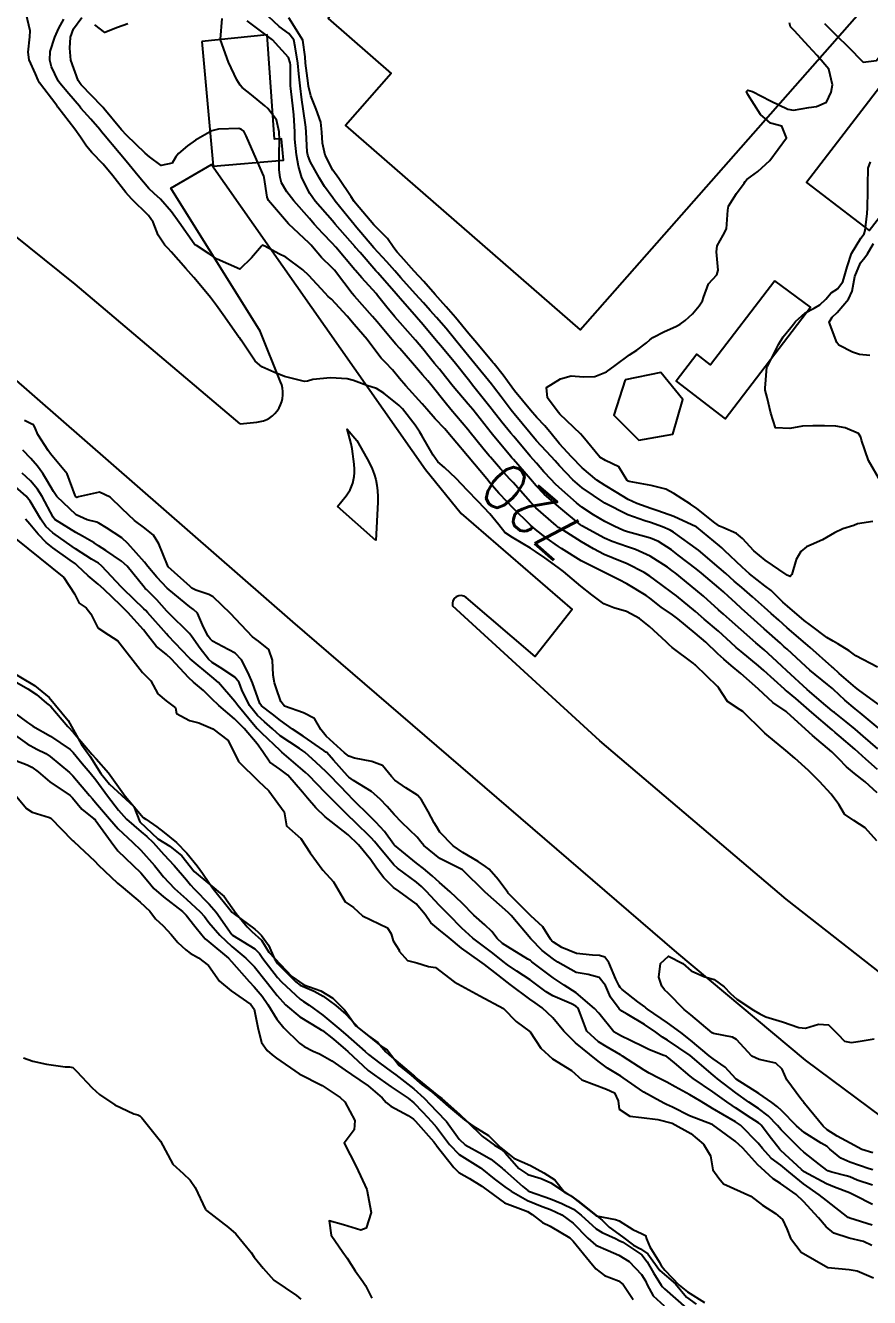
# Model space of a CAD drawing. Header units: metres. Extents: x 307586 to 320046, y 7427249 to 7434250.
# Drawn here: x 311920.1 to 311993.5, y 7432027.5 to 7432138.3 of the extents above; entities that cross this region are included whole.
import ezdxf
from ezdxf.enums import TextEntityAlignment as Align

# ---------------------------------------------------------------- set-up
doc = ezdxf.new("R2010")
doc.units = ezdxf.units.M
doc.header["$MEASUREMENT"] = 0
for name, color, linetype in [('Cotas', 45, 'Continuous'), ('Curvas de Nivel 1m', 11, 'Continuous'), ('Curvas de Nivel 5m', 15, 'Continuous'), ('Edificações', 30, 'Continuous'), ('Hidrografia', 140, 'Continuous'), ('Vias Primárias', 230, 'Continuous'), ('Vias Secundárias', 230, 'Continuous')]:
    doc.layers.add(name, color=color, linetype=linetype)
doc.styles.add('Style-STANDARD', font='STANDARD.shx')

msp = doc.modelspace()

# ---------------------------------------------------------------- linework, layer by layer
at = {"layer": 'Curvas de Nivel 1m', "flags": 128}
for points, elevation in [([(311994.13, 7432067.28), (311993.14, 7432068.39), (311992.15, 7432069.04), (311991.32, 7432069.58), (311990.84, 7432070.42), (311990.18, 7432071.32), (311989.15, 7432072.44), (311988.2, 7432073.4), (311987, 7432074.46), (311986.22, 7432075.12), (311984.58, 7432076.49), (311984.4, 7432076.65), (311984.25, 7432076.8), (311982.49, 7432078.52), (311982.26, 7432078.67), (311981.14, 7432079.41), (311980.4, 7432080.55), (311980.29, 7432080.7), (311978.35, 7432082.57), (311978.31, 7432082.6), (311978.15, 7432082.74), (311976.33, 7432084.09), (311976.07, 7432084.34), (311975.82, 7432084.6), (311974.35, 7432085.93), (311973.5, 7432086.63), (311972.37, 7432087.23), (311971.26, 7432087.54), (311970.38, 7432087.91), (311969.33, 7432088.68), (311968.39, 7432089.43), (311966.87, 7432090.71), (311966.41, 7432091.07), (311965.24, 7432091.91), (311964.43, 7432092.46), (311964.02, 7432092.74), (311962.44, 7432093.69), (311961.78, 7432094.1), (311961.26, 7432094.78), (311960.47, 7432095.75), (311959.44, 7432096.8), (311958.49, 7432097.8), (311957.54, 7432098.82), (311956.51, 7432099.78), (311955.94, 7432100.26), (311955.53, 7432100.84), (311954.55, 7432102.56), (311954.37, 7432102.86), (311953.97, 7432103.45), (311952.87, 7432104.88), (311952.58, 7432105.18), (311951.24, 7432106.25), (311950.6, 7432106.64), (311949.77, 7432106.92), (311948.61, 7432107.36), (311948.05, 7432107.49), (311946.61, 7432107.59), (311945.06, 7432107.42), (311944.61, 7432107.28), (311944.33, 7432107.26), (311942.61, 7432107.7), (311941.67, 7432108.07), (311940.62, 7432108.53), (311940.04, 7432109.04), (311938.82, 7432110.87), (311938.7, 7432111.05), (311938.64, 7432111.13), (311937.25, 7432113.06), (311936.68, 7432113.88), (311936.17, 7432114.56), (311935.75, 7432115.08), (311934.71, 7432116.32), (311934.02, 7432117.11), (311932.74, 7432118.56), (311932.47, 7432118.85), (311932.19, 7432119.13), (311931.6, 7432119.99), (311931.17, 7432121.14), (311930.77, 7432121.72), (311929.28, 7432123.17), (311928.8, 7432123.71), (311927.66, 7432125.18), (311926.83, 7432126.18), (311925.85, 7432127.2), (311925.38, 7432127.75), (311924.86, 7432128.52), (311924.36, 7432129.22), (311922.88, 7432131.15), (311922.85, 7432131.2), (311922.83, 7432131.24), (311922.71, 7432131.42), (311921.29, 7432133.26), (311921.16, 7432133.51), (311920.92, 7432134.05), (311920.37, 7432135.28), (311920.29, 7432135.93), (311920.44, 7432137.28), (311920.46, 7432137.78), (311920.11, 7432139.28)], 719), ([(311994.2, 7432073.48), (311993.19, 7432074.39), (311992.23, 7432075.24), (311990.87, 7432076.42), (311990.53, 7432076.71), (311990.25, 7432076.94), (311988.49, 7432078.45), (311988.26, 7432078.65), (311987.09, 7432079.65), (311986.28, 7432080.32), (311986.2, 7432080.39), (311986.1, 7432080.47), (311984.31, 7432082.11), (311983.85, 7432082.5), (311982.33, 7432083.76), (311981.91, 7432084.11), (311981.43, 7432084.53), (311980.35, 7432085.51), (311979.13, 7432086.56), (311978.37, 7432087.22), (311976.7, 7432088.59), (311976.39, 7432088.83), (311975.38, 7432089.59), (311974.4, 7432090.31), (311973.91, 7432090.62), (311972.41, 7432091.39), (311971.2, 7432091.88), (311970.43, 7432092.2), (311969.49, 7432092.68), (311968.44, 7432093.3), (311966.84, 7432094.32), (311966.45, 7432094.56), (311966.36, 7432094.62), (311966.25, 7432094.71), (311964.48, 7432096.27), (311964, 7432096.74), (311962.5, 7432098.46), (311962.36, 7432098.62), (311962.22, 7432098.76), (311961.39, 7432099.66), (311960.52, 7432100.66), (311960.41, 7432100.79), (311959.87, 7432101.46), (311958.77, 7432102.81), (311958.56, 7432103.08), (311957.08, 7432104.82), (311956.58, 7432105.42), (311955.44, 7432106.85), (311955.07, 7432107.32), (311954.61, 7432107.85), (311953.74, 7432108.87), (311952.64, 7432110.13), (311952.28, 7432110.52), (311951.97, 7432110.89), (311950.67, 7432112.45), (311950.26, 7432112.91), (311948.69, 7432114.69), (311948.5, 7432114.93), (311947.76, 7432115.88), (311946.94, 7432116.95), (311946.73, 7432117.18), (311945.83, 7432118.06), (311945.05, 7432118.98), (311944.91, 7432119.14), (311944.75, 7432119.31), (311942.94, 7432121), (311942.77, 7432121.19), (311941.22, 7432123.02), (311941.09, 7432123.32), (311940.83, 7432125.03), (311940.81, 7432125.13), (311939.97, 7432127.04), (311939.26, 7432128.64), (311939.06, 7432129.05), (311938.86, 7432129.2), (311938.64, 7432129.28), (311936.86, 7432129.24), (311936.27, 7432129.08), (311934.85, 7432128.28), (311934.17, 7432127.79), (311933.39, 7432127.11), (311933.15, 7432126.81), (311932.83, 7432126.27), (311931.88, 7432126.08), (311930.84, 7432126.82), (311930.47, 7432127.15), (311928.86, 7432128.71), (311928.43, 7432129.17), (311926.88, 7432131.04), (311926.81, 7432131.12), (311926.74, 7432131.19), (311924.91, 7432133.09), (311924.81, 7432133.22), (311924.66, 7432133.48), (311924, 7432135.23), (311923.91, 7432136.27), (311923.97, 7432137.23), (311924.23, 7432137.96), (311924.98, 7432138.94)], 721), ([(311928.98, 7432138.41), (311928.07, 7432138.08), (311926.97, 7432137.65), (311926.09, 7432138.32)], 722), ([(311994.23, 7432075.28), (311992.94, 7432076.39), (311992.25, 7432076.99), (311991.47, 7432077.63), (311990.45, 7432078.43), (311990.35, 7432078.51), (311990.26, 7432078.58), (311989.33, 7432079.38), (311988.28, 7432080.28), (311988.09, 7432080.45), (311986.31, 7432082.07), (311985.88, 7432082.48), (311985.07, 7432083.24), (311984.33, 7432083.89), (311983.61, 7432084.51), (311982.35, 7432085.64), (311981.32, 7432086.54), (311980.81, 7432086.99), (311980.37, 7432087.39), (311979.07, 7432088.56), (311978.39, 7432089.13), (311976.58, 7432090.59), (311976.41, 7432090.73), (311975.92, 7432091.09), (311974.42, 7432092.06), (311973.13, 7432092.63), (311972.44, 7432092.86), (311971.1, 7432093.32), (311970.44, 7432093.62), (311968.48, 7432094.69), (311968.45, 7432094.71), (311968.36, 7432094.79), (311966.48, 7432096.34), (311966.03, 7432096.72), (311965.2, 7432097.44), (311964.5, 7432098.18), (311964, 7432098.75), (311962.52, 7432100.47), (311962.38, 7432100.62), (311962.26, 7432100.76), (311960.69, 7432102.65), (311960.57, 7432102.79), (311958.99, 7432104.81), (311958.58, 7432105.3), (311957.28, 7432106.82), (311956.61, 7432107.67), (311956.1, 7432108.32), (311955.65, 7432108.84), (311955.18, 7432109.4), (311954.64, 7432110.09), (311953.99, 7432110.87), (311952.67, 7432112.36), (311952.2, 7432112.89), (311951.5, 7432113.72), (311950.69, 7432114.76), (311950.57, 7432114.91), (311949.34, 7432116.3), (311948.78, 7432116.93), (311948.72, 7432116.99), (311947.07, 7432118.95), (311946.75, 7432119.3), (311945.93, 7432120.14), (311945.18, 7432120.97), (311944.77, 7432121.44), (311943.41, 7432122.99), (311942.8, 7432123.78), (311942.35, 7432124.55), (311942.21, 7432125.01), (311942.14, 7432125.69), (311942.13, 7432127.01), (311942.16, 7432128.31), (311942.15, 7432129.01), (311941.89, 7432130.03), (311941.14, 7432131.03), (311940.89, 7432131.25), (311939.72, 7432132.22), (311938.91, 7432132.87), (311938.74, 7432133.05), (311938.45, 7432133.53), (311937.72, 7432135.06), (311937.03, 7432137.01), (311937.02, 7432137.07), (311937.18, 7432138.87)], 722), ([(311994.25, 7432077.1), (311992.69, 7432078.4), (311992.27, 7432078.75), (311991.37, 7432079.51), (311990.38, 7432080.43), (311990.28, 7432080.52), (311989.84, 7432080.88), (311988.31, 7432082.14), (311987.96, 7432082.45), (311986.33, 7432083.96), (311986.06, 7432084.2), (311985.76, 7432084.48), (311984.35, 7432085.73), (311983.48, 7432086.51), (311982.37, 7432087.5), (311981.83, 7432087.99), (311981.24, 7432088.54), (311980.79, 7432088.95), (311980.39, 7432089.29), (311978.88, 7432090.57), (311978.41, 7432090.95), (311976.86, 7432092.15), (311976.43, 7432092.48), (311976.28, 7432092.59), (311975.15, 7432093.32), (311974.44, 7432093.62), (311973.08, 7432094), (311972.45, 7432094.17), (311972.1, 7432094.3), (311971.28, 7432094.66), (311970.46, 7432095.08), (311969.5, 7432095.65), (311968.48, 7432096.31), (311968, 7432096.69), (311966.5, 7432098.02), (311966.14, 7432098.35), (311965.79, 7432098.72), (311965.18, 7432099.4), (311964.52, 7432100.14), (311963.98, 7432100.75), (311962.55, 7432102.46), (311962.29, 7432102.76), (311961.51, 7432103.72), (311960.67, 7432104.79), (311960.57, 7432104.92), (311959.07, 7432106.81), (311958.61, 7432107.4), (311957.48, 7432108.82), (311956.63, 7432109.85), (311956.18, 7432110.38), (311955.81, 7432110.84), (311954.66, 7432112.19), (311954.08, 7432112.87), (311952.69, 7432114.46), (311952.5, 7432114.69), (311952.33, 7432114.89), (311950.72, 7432116.71), (311950.55, 7432116.91), (311949.19, 7432118.48), (311948.79, 7432118.93), (311948.74, 7432118.99), (311947.02, 7432120.95), (311946.77, 7432121.24), (311945.26, 7432122.97), (311945.06, 7432123.24), (311944.8, 7432123.64), (311944.1, 7432124.99), (311943.81, 7432126.01), (311943.63, 7432126.99), (311943.5, 7432128.35), (311943.49, 7432128.99), (311943.4, 7432130.47), (311943.35, 7432131), (311943.14, 7432132.77), (311943.13, 7432133), (311943.11, 7432134.82), (311943.09, 7432135), (311942.94, 7432135.47), (311941.57, 7432137.02), (311941.21, 7432137.27), (311940.97, 7432137.43), (311939.36, 7432138.66)], 723), ([(311994.27, 7432079.18), (311992.54, 7432080.4), (311992.29, 7432080.61), (311990.87, 7432081.85), (311990.31, 7432082.35), (311990.23, 7432082.43), (311988.33, 7432084.1), (311987.93, 7432084.45), (311986.35, 7432085.81), (311985.6, 7432086.48), (311984.94, 7432087.07), (311984.37, 7432087.57), (311983.31, 7432088.51), (311982.39, 7432089.31), (311981.74, 7432089.88), (311980.99, 7432090.54), (311980.41, 7432091.05), (311978.63, 7432092.57), (311978.43, 7432092.73), (311977.91, 7432093.1), (311976.45, 7432094.14), (311976.16, 7432094.31), (311975.48, 7432094.6), (311974.46, 7432094.98), (311973.95, 7432095.14), (311972.47, 7432095.66), (311970.48, 7432096.67), (311968.5, 7432098.01), (311967.69, 7432098.7), (311966.52, 7432099.93), (311966.14, 7432100.34), (311965.79, 7432100.72), (311964.54, 7432102.1), (311963.98, 7432102.75), (311962.57, 7432104.44), (311962.43, 7432104.62), (311962.31, 7432104.76), (311961.44, 7432105.93), (311960.8, 7432106.79), (311960.71, 7432106.9), (311960.61, 7432107.03), (311959.16, 7432108.8), (311958.63, 7432109.45), (311957.51, 7432110.82), (311956.66, 7432111.87), (311955.83, 7432112.84), (311955.28, 7432113.45), (311954.69, 7432114.11), (311954.01, 7432114.87), (311952.71, 7432116.3), (311952.19, 7432116.89), (311951.5, 7432117.67), (311950.74, 7432118.5), (311950.37, 7432118.91), (311948.76, 7432120.82), (311948.67, 7432120.93), (311948.13, 7432121.57), (311947.02, 7432122.95), (311946.8, 7432123.24), (311946.09, 7432124.25), (311945.64, 7432124.97), (311944.83, 7432126.41), (311944.62, 7432126.98), (311944.57, 7432127.26), (311944.48, 7432128.98), (311944.45, 7432129.41), (311944.23, 7432130.99), (311944.12, 7432131.77), (311943.95, 7432132.99), (311943.86, 7432134.05), (311943.75, 7432134.99), (311943.54, 7432136.4), (311943.41, 7432137), (311942.97, 7432137.57), (311942.13, 7432138.17), (311941.22, 7432139.03)], 724), ([(311993.78, 7432095.07), (311992.46, 7432094.86), (311992.13, 7432094.73), (311991.18, 7432094.42), (311990.45, 7432094.09), (311989.42, 7432093.46), (311988.44, 7432093.03), (311988.03, 7432092.86), (311987.54, 7432092.46), (311987.12, 7432091.77), (311986.75, 7432090.47), (311986.59, 7432090.28), (311986.4, 7432090.36), (311986.34, 7432090.41), (311986.24, 7432090.47), (311984.42, 7432091.71), (311983.43, 7432092.51), (311982.44, 7432093.59), (311981.94, 7432094.02), (311980.74, 7432094.55), (311980.45, 7432094.66), (311980.05, 7432094.96), (311978.48, 7432096.19), (311977.93, 7432096.58), (311976.49, 7432097.52), (311975.78, 7432097.88), (311974.5, 7432098.21), (311972.6, 7432098.54), (311972.5, 7432098.58), (311972.46, 7432098.6), (311972.42, 7432098.64), (311971.7, 7432099.84), (311970.52, 7432100.38), (311970.03, 7432100.67), (311968.55, 7432102.47), (311968.36, 7432102.69), (311966.57, 7432104.41), (311966.43, 7432104.57), (311966.32, 7432104.71), (311965.48, 7432105.83), (311965.4, 7432106.73), (311966.61, 7432107.49), (311967.55, 7432107.76), (311968.61, 7432107.68), (311969.61, 7432107.69), (311970.62, 7432108.1), (311971.38, 7432108.66), (311972.63, 7432109.59), (311973.27, 7432110), (311974.11, 7432110.63), (311974.39, 7432110.88), (311974.65, 7432111.1), (311975.66, 7432111.61), (311976.66, 7432112.04), (311977.02, 7432112.24), (311977.47, 7432112.58), (311978.11, 7432113.15), (311978.69, 7432113.84), (311978.96, 7432114.29), (311979.07, 7432114.57), (311979.5, 7432115.77), (311980.21, 7432116.56), (311980.34, 7432116.94), (311980.18, 7432118.56), (311980.25, 7432119.06), (311980.76, 7432119.99), (311981.07, 7432120.55), (311981.17, 7432122.17), (311981.24, 7432122.54), (311981.92, 7432123.64), (311982.59, 7432124.52), (311982.68, 7432124.66), (311982.82, 7432124.84), (311983.78, 7432125.55), (311984.84, 7432126.5), (311986.29, 7432128.48), (311985.87, 7432129.49), (311984.88, 7432129.74), (311984.03, 7432130.51), (311982.91, 7432132.26), (311982.81, 7432132.52), (311982.91, 7432132.63), (311983.33, 7432132.52), (311984.9, 7432131.7), (311986.4, 7432130.97), (311986.89, 7432130.88), (311988.23, 7432131.12), (311988.89, 7432131.19), (311989.76, 7432131.58), (311990.17, 7432132.44), (311990.27, 7432133.08), (311989.96, 7432134.44), (311988.95, 7432135.65), (311988.19, 7432136.46), (311986.98, 7432137.79), (311986.64, 7432138.14), (311986.54, 7432138.48)], 726), ([(311989.58, 7432138.44), (311990.97, 7432137.03), (311991.3, 7432136.76), (311991.63, 7432136.42), (311992.94, 7432135.07), (311994.11, 7432135.22), (311994.96, 7432136.38), (311996.96, 7432135.93), (311997.41, 7432135.89), (311998.96, 7432136), (311999.29, 7432135.99), (312000.95, 7432135.72), (312001.46, 7432135.8), (312001.67, 7432136.3), (312001.62, 7432136.95), (312000.97, 7432137.32), (311999.32, 7432138.33)], 726), ([(311994.5, 7432098.51), (311993.43, 7432100.39), (311992.81, 7432102.14), (311992.74, 7432102.4), (311992.56, 7432102.72), (311991.38, 7432103.23), (311990.56, 7432103.36), (311989.6, 7432103.4), (311988.56, 7432103.4), (311987.66, 7432103.36), (311986.56, 7432103.18), (311985.31, 7432103.24), (311984.93, 7432104.49), (311984.59, 7432105.87), (311984.43, 7432106.5), (311984.42, 7432106.69), (311984.58, 7432108.5), (311984.6, 7432108.53), (311984.62, 7432108.58), (311985.58, 7432110.49), (311985.99, 7432111.15), (311986.67, 7432111.95), (311986.89, 7432112.24), (311987.06, 7432112.47), (311987.91, 7432113.23), (311988.68, 7432113.64), (311989.19, 7432113.94), (311989.69, 7432114.44), (311990.17, 7432114.97), (311990.71, 7432115.33), (311991.19, 7432115.95), (311991.34, 7432116.42), (311991.56, 7432117.25), (311991.94, 7432118.41), (311992.76, 7432119.75), (311993.03, 7432120.12), (311993.14, 7432120.4), (311993.3, 7432121.88), (311993.34, 7432122.39), (311993.37, 7432123.83), (311993.35, 7432124.39), (311993.4, 7432125.83), (311993.58, 7432126.39)], 727), ([(311993.52, 7432109.51), (311992.64, 7432109.62), (311992.02, 7432109.8), (311990.84, 7432110.43), (311990.65, 7432110.67), (311990, 7432112.44), (311990.25, 7432112.86), (311990.68, 7432113.26), (311991.69, 7432114.42), (311991.99, 7432115.12), (311992.23, 7432116.41), (311992.73, 7432117.6), (311993.09, 7432118.05), (311993.32, 7432118.39), (311993.86, 7432119.28)], 728), ([(311993.79, 7432038.62), (311993.46, 7432038.71), (311991.79, 7432039.28), (311991.02, 7432039.64), (311990.06, 7432040.43), (311989.81, 7432040.64), (311989.3, 7432040.94), (311987.82, 7432041.87), (311987.14, 7432042.46), (311985.85, 7432043.78), (311985.49, 7432044.11), (311985.01, 7432044.48), (311983.86, 7432045.28), (311981.91, 7432046.52), (311981.88, 7432046.55), (311980.93, 7432047.57), (311979.9, 7432048.29), (311979.54, 7432048.55), (311977.92, 7432049.91), (311977.08, 7432050.58), (311975.94, 7432051.41), (311974.18, 7432052.62), (311974.05, 7432052.72), (311973.95, 7432052.8), (311973.35, 7432053.24), (311971.97, 7432054.32), (311971.82, 7432054.49), (311971.73, 7432054.64), (311971.42, 7432055.21), (311970.83, 7432056.66), (311970.48, 7432057.14), (311970.01, 7432057.28), (311969.39, 7432057.3), (311968.01, 7432057.47), (311966.74, 7432057.98), (311966.02, 7432058.43), (311965.86, 7432058.55), (311965.74, 7432058.71), (311965.09, 7432059.78), (311964.04, 7432060.74), (311962.07, 7432062.71), (311962.03, 7432062.76), (311961.2, 7432063.89), (311960.4, 7432064.79), (311960.1, 7432065.04), (311959.44, 7432065.46), (311958.11, 7432066.25), (311957.28, 7432066.82), (311956.13, 7432068.02), (311955.82, 7432068.51), (311955.63, 7432068.84), (311955.11, 7432069.81), (311954.51, 7432070.85), (311954.17, 7432071.24), (311953.16, 7432071.89), (311952.19, 7432072.54), (311951.91, 7432072.88), (311951.14, 7432073.84), (311950.21, 7432074.18), (311948.69, 7432074.45), (311948.21, 7432074.64), (311947.83, 7432074.93), (311946.23, 7432076.37), (311945.76, 7432076.96), (311945.22, 7432077.93), (311944.26, 7432078.4), (311942.61, 7432079), (311942.27, 7432079.4), (311941.87, 7432080.59), (311941.74, 7432081.01), (311941.62, 7432081.68), (311941.56, 7432083.01), (311941.24, 7432083.93), (311940.33, 7432084.64), (311939.81, 7432085.04), (311938.36, 7432086.58), (311937.9, 7432087.05), (311936.38, 7432088.51), (311936.02, 7432088.71), (311934.88, 7432089.09), (311934.54, 7432089.26), (311934.39, 7432089.41), (311932.49, 7432091.12), (311932.41, 7432091.27), (311931.68, 7432093.13), (311931.19, 7432093.89), (311930.45, 7432094.48), (311929.56, 7432095.16), (311928.47, 7432096.18), (311927.43, 7432097.18), (311926.49, 7432097.63), (311924.68, 7432097.22), (311924.53, 7432097.17), (311924.48, 7432097.18), (311924.44, 7432097.22), (311924.38, 7432097.33), (311923.69, 7432099.23), (311922.52, 7432100.6), (311922.23, 7432100.96), (311922.04, 7432101.25), (311921.15, 7432102.65), (311920.88, 7432103.27), (311920.77, 7432103.48), (311920.56, 7432103.58), (311919.97, 7432103.86)], 718), ([(311993.77, 7432037.28), (311992.44, 7432037.73), (311991.78, 7432038.01), (311991.48, 7432038.11), (311990.23, 7432038.42), (311989.89, 7432038.53), (311989.78, 7432038.59), (311989.15, 7432039.08), (311987.8, 7432040.15), (311987.46, 7432040.45), (311985.83, 7432042.11), (311985.5, 7432042.47), (311984.68, 7432043.32), (311983.85, 7432043.95), (311983.01, 7432044.51), (311981.86, 7432045.32), (311980.27, 7432046.54), (311980.06, 7432046.72), (311979.89, 7432046.87), (311977.9, 7432048.57), (311975.92, 7432049.91), (311975.5, 7432050.18), (311974.91, 7432050.61), (311973.93, 7432051.28), (311972.41, 7432052.18), (311971.95, 7432052.44), (311971.71, 7432052.64), (311970.97, 7432053.66), (311970.54, 7432054.66), (311969.98, 7432055.38), (311969.03, 7432055.63), (311967.99, 7432055.81), (311966.37, 7432056.71), (311966.01, 7432056.96), (311965.02, 7432057.73), (311964.04, 7432058.74), (311962.33, 7432060.76), (311962.05, 7432061.04), (311960.07, 7432062.79), (311958.09, 7432064.73), (311957.96, 7432064.81), (311956.11, 7432065.74), (311954.72, 7432066.85), (311954.45, 7432067.18), (311954.13, 7432067.58), (311952.8, 7432068.87), (311952.15, 7432069.57), (311951.53, 7432070.27), (311950.92, 7432070.9), (311950.17, 7432071.55), (311948.6, 7432072.52), (311948.19, 7432072.82), (311948.07, 7432072.93), (311946.87, 7432074.28), (311946.27, 7432074.95), (311946.21, 7432075), (311946.03, 7432075.13), (311944.23, 7432076.38), (311943.29, 7432076.99), (311942.25, 7432077.73), (311941.55, 7432078.3), (311940.6, 7432079.02), (311940.44, 7432079.21), (311940.27, 7432079.73), (311939.81, 7432081.03), (311939.44, 7432081.9), (311938.86, 7432083.04), (311938.32, 7432083.61), (311937.21, 7432084.18), (311936.33, 7432084.65), (311936.12, 7432084.86), (311935.97, 7432085.08), (311935.55, 7432085.87), (311935.04, 7432087.09), (311934.69, 7432087.42), (311934.37, 7432087.63), (311932.57, 7432089.12), (311932.38, 7432089.28), (311931.48, 7432090.22), (311930.72, 7432091.15), (311930.41, 7432091.54), (311928.98, 7432093.16), (311928.44, 7432093.64), (311927.12, 7432094.51), (311926.45, 7432094.93), (311926.27, 7432095.01), (311925.42, 7432095.21), (311924.46, 7432095.66), (311922.78, 7432097.24), (311922.49, 7432097.68), (311921.93, 7432098.68), (311921.57, 7432099.25), (311921.12, 7432099.88), (311920.52, 7432100.56), (311919.82, 7432101.28)], 717), ([(311993.75, 7432035.59), (311992.23, 7432036.4), (311991.77, 7432036.61), (311990.46, 7432037.11), (311989.77, 7432037.41), (311987.81, 7432038.45), (311987.78, 7432038.47), (311987.59, 7432038.65), (311985.8, 7432040.3), (311985.71, 7432040.38), (311985.63, 7432040.47), (311984.99, 7432041.31), (311984.07, 7432042.5), (311983.96, 7432042.62), (311983.84, 7432042.71), (311983.22, 7432043.13), (311981.85, 7432044.03), (311981.55, 7432044.22), (311981.1, 7432044.53), (311979.87, 7432045.41), (311978.17, 7432046.57), (311977.89, 7432046.79), (311976.55, 7432047.93), (311975.9, 7432048.47), (311975.82, 7432048.51), (311975.62, 7432048.59), (311974.37, 7432049.08), (311973.91, 7432049.3), (311972.65, 7432049.9), (311971.92, 7432050.26), (311971.67, 7432050.39), (311971.27, 7432050.65), (311969.95, 7432052.25), (311969.58, 7432052.67), (311967.97, 7432054.04), (311966.94, 7432054.7), (311965.98, 7432055.33), (311964.13, 7432056.74), (311964.06, 7432056.8), (311964, 7432056.84), (311963.78, 7432056.97), (311962.02, 7432058.03), (311961.58, 7432058.33), (311961.11, 7432058.77), (311960.63, 7432059.38), (311960.03, 7432059.94), (311959.08, 7432060.8), (311958.06, 7432061.85), (311957.03, 7432062.82), (311956.08, 7432063.65), (311955.46, 7432064.21), (311954.69, 7432064.85), (311954.1, 7432065.32), (311952.18, 7432066.88), (311952.12, 7432066.94), (311951.31, 7432068.07), (311950.54, 7432068.9), (311950.34, 7432069.1), (311950.15, 7432069.29), (311948.5, 7432070.93), (311948.17, 7432071.26), (311946.55, 7432072.95), (311946.2, 7432073.31), (311945.35, 7432074.1), (311944.38, 7432074.98), (311944.21, 7432075.1), (311943.9, 7432075.3), (311942.23, 7432076.41), (311941.55, 7432077.01), (311940.87, 7432077.64), (311940.25, 7432078.19), (311939.56, 7432079.04), (311938.9, 7432080.42), (311938.65, 7432081.05), (311938.29, 7432081.53), (311937.01, 7432082.36), (311936.31, 7432082.8), (311936, 7432083.07), (311935.25, 7432084.01), (311934.5, 7432085.1), (311934.34, 7432085.31), (311932.5, 7432087.12), (311932.36, 7432087.27), (311931.48, 7432088.24), (311930.58, 7432089.15), (311930.48, 7432089.25), (311930.39, 7432089.36), (311928.9, 7432091.17), (311928.41, 7432091.63), (311927.05, 7432092.55), (311926.43, 7432092.95), (311926.05, 7432093.2), (311925.03, 7432093.8), (311924.44, 7432094.11), (311922.63, 7432095.24), (311922.46, 7432095.45), (311921.5, 7432097.25), (311921.12, 7432097.89), (311920.5, 7432098.62), (311919.78, 7432099.28)], 716), ([(311993.71, 7432032.02), (311992.99, 7432032.39), (311991.72, 7432032.66), (311990.41, 7432033.11), (311989.73, 7432033.66), (311989.08, 7432034.44), (311987.75, 7432035.85), (311987.12, 7432036.46), (311985.77, 7432037.43), (311985.12, 7432037.83), (311984.42, 7432038.49), (311984.08, 7432038.79), (311983.79, 7432039.06), (311982.48, 7432040.51), (311981.81, 7432041.13), (311979.86, 7432042.55), (311979.84, 7432042.56), (311979.81, 7432042.57), (311977.84, 7432043.32), (311976.36, 7432044.07), (311975.85, 7432044.32), (311975.66, 7432044.4), (311975.28, 7432044.6), (311973.86, 7432045.39), (311972.08, 7432046.64), (311971.88, 7432046.77), (311970.72, 7432047.48), (311969.9, 7432048.08), (311969.14, 7432048.68), (311967.91, 7432049.69), (311966.92, 7432050.7), (311965.94, 7432051.85), (311965.01, 7432052.72), (311964.4, 7432053.17), (311963.96, 7432053.49), (311962.23, 7432054.76), (311961.98, 7432054.95), (311961.16, 7432055.6), (311960, 7432056.51), (311959.61, 7432056.79), (311958.01, 7432057.92), (311956.94, 7432058.82), (311956.03, 7432059.54), (311955.32, 7432060.13), (311954.83, 7432060.85), (311954.06, 7432061.77), (311952.54, 7432062.88), (311952.08, 7432063.21), (311951.24, 7432064.05), (311950.62, 7432064.9), (311950.1, 7432065.62), (311949.03, 7432066.92), (311948.13, 7432067.79), (311946.66, 7432068.94), (311946.15, 7432069.35), (311945.33, 7432070.14), (311944.61, 7432070.97), (311944.17, 7432071.51), (311942.88, 7432072.99), (311942.2, 7432073.51), (311941.31, 7432074.12), (311940.71, 7432075.02), (311940.22, 7432075.71), (311939.08, 7432077.04), (311938.25, 7432077.89), (311936.88, 7432079.06), (311936.27, 7432079.63), (311935.55, 7432080.35), (311934.67, 7432081.09), (311934.29, 7432081.45), (311932.74, 7432083.12), (311932.32, 7432083.5), (311931.42, 7432084.23), (311930.71, 7432085.14), (311930.34, 7432085.63), (311928.96, 7432087.16), (311928.37, 7432087.75), (311926.87, 7432089.19), (311926.39, 7432089.62), (311925.53, 7432090.34), (311924.6, 7432091.22), (311924.41, 7432091.38), (311923.94, 7432091.69), (311922.43, 7432092.78), (311921.86, 7432093.25), (311921.16, 7432093.97), (311920.45, 7432094.83), (311920.06, 7432095.27)], 714), ([(311918.91, 7432081.28), (311920.28, 7432080.49), (311921.01, 7432080), (311921.89, 7432079.25), (311922.11, 7432079.09), (311922.26, 7432078.96), (311923.75, 7432077.22), (311924.24, 7432076.71), (311925.53, 7432075.2), (311925.84, 7432074.82), (311926.21, 7432074.42), (311927.29, 7432073.18), (311928.17, 7432071.98), (311928.75, 7432071.16), (311930.15, 7432069.47), (311930.31, 7432069.31), (311930.54, 7432069.14), (311931.49, 7432068.49), (311932.13, 7432068), (311933.2, 7432067.11), (311934.11, 7432066.19), (311934.99, 7432065.09), (311935.46, 7432064.45), (311936.08, 7432063.55), (311936.42, 7432063.07), (311937.95, 7432061.14), (311938.03, 7432061.05), (311938.04, 7432061.04), (311938.12, 7432060.97), (311940.03, 7432059.57), (311940.32, 7432059.32), (311940.6, 7432059.02), (311941.2, 7432058.19), (311941.72, 7432057), (311942, 7432056.58), (311943.58, 7432054.98), (311943.97, 7432054.71), (311945.19, 7432054.19), (311945.96, 7432053.75), (311947.06, 7432052.94), (311947.94, 7432052.16), (311949.11, 7432050.92), (311949.92, 7432050.29), (311950.73, 7432049.72), (311951.43, 7432048.89), (311951.67, 7432048.65), (311951.9, 7432048.46), (311953.81, 7432046.86), (311953.88, 7432046.8), (311954.27, 7432046.47), (311955.86, 7432045.16), (311956.28, 7432044.83), (311957.84, 7432043.48), (311958.52, 7432042.8), (311959.81, 7432041.55), (311960.86, 7432040.77), (311961.44, 7432040.41), (311961.8, 7432040.11), (311963, 7432038.75), (311963.78, 7432038.21), (311964.92, 7432037.87), (311965.77, 7432037.49), (311966.95, 7432036.7), (311967.76, 7432036.17), (311969.67, 7432034.67), (311969.73, 7432034.63), (311971.39, 7432034.31), (311971.73, 7432034.18), (311972.91, 7432033.44), (311973.72, 7432033.05), (311974, 7432032.9), (311974.11, 7432032.61), (311974.39, 7432031.92), (311975.19, 7432030.6), (311975.38, 7432030.29), (311975.68, 7432029.89), (311976.95, 7432028.58), (311977.66, 7432027.99), (311979.14, 7432027.06)], 714), ([(311918.79, 7432076.73), (311920.22, 7432075.72), (311921.05, 7432075.26), (311921.84, 7432074.87), (311922.21, 7432074.62), (311923.88, 7432073.22), (311924.19, 7432072.92), (311925.62, 7432071.2), (311925.88, 7432070.91), (311926.16, 7432070.61), (311927.37, 7432069.18), (311928.13, 7432068.32), (311929.38, 7432067.16), (311930.11, 7432066.45), (311931.28, 7432065.13), (311931.64, 7432064.68), (311932.08, 7432064.12), (311933.03, 7432063.11), (311934.06, 7432062.19), (311935.25, 7432061.08), (311935.63, 7432060.67), (311936.03, 7432060.17), (311936.96, 7432059.06), (311938.01, 7432058.06), (311939.25, 7432057.04), (311939.99, 7432056.29), (311941.01, 7432055.01), (311941.43, 7432054.47), (311941.96, 7432053.79), (311942.7, 7432052.99), (311943.94, 7432051.94), (311945.55, 7432050.96), (311945.79, 7432050.82), (311945.92, 7432050.74), (311946.85, 7432050), (311947.9, 7432049.1), (311948.1, 7432048.93), (311949.89, 7432047.28), (311950.09, 7432047.11), (311950.39, 7432046.9), (311951.87, 7432045.86), (311953.36, 7432044.86), (311953.85, 7432044.46), (311954.63, 7432043.63), (311955.39, 7432042.84), (311955.83, 7432042.33), (311956.95, 7432040.82), (311957.79, 7432039.97), (311959.66, 7432038.79), (311959.78, 7432038.7), (311960.85, 7432037.85), (311961.77, 7432037.14), (311962.31, 7432036.75), (311963.75, 7432035.95), (311965.03, 7432035.43), (311965.74, 7432035.17), (311966.73, 7432034.7), (311967.73, 7432033.97), (311968.99, 7432032.68), (311969.7, 7432032.07), (311970.76, 7432031.6), (311971.69, 7432031.2), (311972.59, 7432030.63), (311973.67, 7432029.51), (311974.01, 7432028.96), (311974.17, 7432028.61), (311974.69, 7432027.65), (311975.64, 7432026.79)], 716), ([(311919.21, 7432074.27), (311920.2, 7432073.89), (311920.62, 7432073.68), (311921.18, 7432073.26), (311922.18, 7432072.39), (311923.95, 7432071.22), (311924.16, 7432071), (311924.97, 7432070.02), (311926.02, 7432069.19), (311926.1, 7432069.14), (311926.14, 7432069.09), (311927.52, 7432067.18), (311928.11, 7432066.41), (311929.39, 7432065.16), (311930.09, 7432064.49), (311930.7, 7432063.76), (311931.24, 7432063.13), (311932.06, 7432062.4), (311933.72, 7432061.1), (311934.04, 7432060.78), (311934.79, 7432059.85), (311935.4, 7432059.08), (311935.69, 7432058.74), (311936.02, 7432058.47), (311937.72, 7432057.05), (311938, 7432056.76), (311939.53, 7432055.03), (311939.97, 7432054.56), (311940.67, 7432053.73), (311941.15, 7432053.01), (311941.93, 7432051.75), (311942.54, 7432050.99), (311943.91, 7432049.65), (311944.3, 7432049.36), (311945.09, 7432048.96), (311945.65, 7432048.71), (311945.9, 7432048.59), (311946.72, 7432048.11), (311947.89, 7432047.31), (311948.43, 7432046.92), (311949.87, 7432045.94), (311951.09, 7432044.89), (311951.44, 7432044.48), (311951.85, 7432044.16), (311953.36, 7432043.34), (311953.83, 7432043.02), (311953.92, 7432042.94), (311953.99, 7432042.86), (311955.58, 7432041.06), (311955.76, 7432040.83), (311955.78, 7432040.81), (311955.8, 7432040.78), (311957.33, 7432038.81), (311957.78, 7432038.4), (311958.71, 7432037.86), (311959.77, 7432037.21), (311960.01, 7432037.03), (311960.31, 7432036.78), (311961.75, 7432035.74), (311963.36, 7432035.13), (311963.74, 7432034.98), (311964.16, 7432034.73), (311965.04, 7432034.04), (311965.72, 7432033.71), (311967.42, 7432032.69), (311967.71, 7432032.42), (311969.13, 7432030.68), (311969.68, 7432029.99), (311970.45, 7432029.43), (311971.67, 7432028.96), (311972.06, 7432028.64), (311972.94, 7432027.34)], 717), ([(311919.16, 7432071.28), (311920.15, 7432070.07), (311920.65, 7432069.77), (311922.14, 7432069.31), (311922.27, 7432069.24), (311924.12, 7432067.32), (311924.18, 7432067.28), (311924.27, 7432067.22), (311926.1, 7432065.49), (311926.38, 7432065.19), (311928.08, 7432063.58), (311928.56, 7432063.17), (311930.05, 7432061.92), (311930.88, 7432061.14), (311931.39, 7432060.48), (311932.03, 7432059.87), (311932.73, 7432059.11), (311933.32, 7432058.41), (311934.01, 7432057.77), (311934.4, 7432057.49), (311935.13, 7432057.08), (311935.99, 7432056.41), (311936.93, 7432055.06), (311937.96, 7432054.2), (311939.66, 7432053.03), (311939.95, 7432052.61), (311940.29, 7432051.02), (311940.61, 7432049.72), (311941.09, 7432049.01), (311941.52, 7432048.63), (311941.9, 7432048.33), (311943.88, 7432046.98), (311945.87, 7432045.96), (311947.44, 7432044.93), (311947.85, 7432044.53), (311948.73, 7432042.92), (311948.65, 7432042.1), (311947.8, 7432040.93), (311948.85, 7432038.92), (311949.76, 7432036.91), (311950.14, 7432034.9), (311949.72, 7432033.55), (311949.25, 7432033.38), (311947.72, 7432033.84), (311946.49, 7432034.18), (311946.67, 7432032.94), (311947.69, 7432031.46), (311948.05, 7432030.93), (311948.75, 7432029.84), (311949.42, 7432028.91), (311949.66, 7432028.56), (311950.2, 7432027.45)], 718), ([(311993.8, 7432040.11), (311992.83, 7432040.39), (311991.81, 7432040.94), (311990.68, 7432041.56), (311989.83, 7432042.11), (311989.46, 7432042.43), (311987.85, 7432044.41), (311987.82, 7432044.45), (311987.52, 7432044.79), (311986.32, 7432046.47), (311985.89, 7432047.38), (311985.34, 7432047.92), (311983.9, 7432048.22), (311983.26, 7432048.51), (311981.92, 7432049.98), (311981.57, 7432050.17), (311979.92, 7432050.49), (311979.8, 7432050.55), (311977.95, 7432052.11), (311977.38, 7432052.58), (311975.97, 7432053.99), (311975.67, 7432054.3), (311975.44, 7432054.6), (311975.17, 7432055.41), (311975.33, 7432056.6), (311976.01, 7432057.22), (311977.27, 7432056.58), (311977.99, 7432055.96), (311979.09, 7432055.45), (311979.98, 7432055.2), (311980.86, 7432054.54), (311981.42, 7432053.98), (311981.96, 7432053.48), (311983.4, 7432052.51), (311983.95, 7432052.19), (311984.49, 7432051.95), (311985.94, 7432051.51), (311987.36, 7432051.02), (311987.93, 7432050.96), (311989.08, 7432051.3), (311989.94, 7432051.25), (311990.75, 7432050.42), (311991.33, 7432049.82), (311991.92, 7432049.7), (311992.51, 7432049.8), (311993.92, 7432050.03)], 719), ([(311919.89, 7432048.38), (311920.7, 7432048.07), (311921.89, 7432047.82), (311923.52, 7432047.59), (311923.89, 7432047.59), (311924.19, 7432047.52), (311924.5, 7432047.21), (311925.86, 7432045.77), (311926.51, 7432045.18), (311927.84, 7432044.27), (311929.48, 7432043.51), (311929.84, 7432043.41), (311930.02, 7432043.33), (311930.19, 7432043.14), (311931.8, 7432041.12), (311932.88, 7432039.11), (311933.77, 7432038.31), (311934.4, 7432037.72), (311934.82, 7432037.08), (311935.73, 7432035.16), (311935.8, 7432035.07), (311937.72, 7432033.61), (311938.37, 7432033.04), (311939.69, 7432031.41), (311939.97, 7432031.03), (311940.73, 7432030.07), (311941.66, 7432029), (311943.65, 7432027.67), (311944.03, 7432027.36)], 719)]:
    msp.add_lwpolyline(points, dxfattribs=dict(at, elevation=elevation))
at = {"layer": 'Curvas de Nivel 5m', "flags": 128}
for points, elevation in [([(311994.18, 7432071.45), (311993.12, 7432072.39), (311992.2, 7432073.12), (311991.5, 7432073.7), (311990.83, 7432074.42), (311990.22, 7432075.02), (311988.53, 7432076.45), (311988.25, 7432076.7), (311986.32, 7432078.47), (311986.26, 7432078.52), (311985.09, 7432079.31), (311984.28, 7432080.06), (311983.83, 7432080.5), (311982.3, 7432081.83), (311981.48, 7432082.53), (311980.84, 7432083.07), (311980.32, 7432083.54), (311979.26, 7432084.56), (311978.34, 7432085.35), (311976.83, 7432086.59), (311976.37, 7432086.93), (311975.38, 7432087.61), (311974.38, 7432088.39), (311974.06, 7432088.62), (311972.39, 7432089.64), (311971.72, 7432089.98), (311970.4, 7432090.67), (311968.42, 7432091.66), (311966.7, 7432092.71), (311966.43, 7432092.89), (311965.37, 7432093.65), (311964.45, 7432094.36), (311964.01, 7432094.74), (311962.48, 7432096.26), (311961.97, 7432096.77), (311961.24, 7432097.53), (311960.5, 7432098.42), (311960.2, 7432098.79), (311958.52, 7432100.78), (311958.5, 7432100.81), (311958.39, 7432100.95), (311956.82, 7432102.83), (311956.56, 7432103.13), (311955.72, 7432104), (311954.98, 7432104.85), (311954.58, 7432105.32), (311953.16, 7432106.87), (311952.61, 7432107.51), (311951.99, 7432108.27), (311951.39, 7432108.9), (311951.02, 7432109.29), (311950.63, 7432109.79), (311949.78, 7432110.92), (311948.66, 7432112.23), (311948.06, 7432112.94), (311946.69, 7432114.42), (311946.41, 7432114.67), (311946.13, 7432114.96), (311944.72, 7432116.5), (311944.21, 7432116.99), (311942.73, 7432118.1), (311942.1, 7432118.38), (311940.88, 7432119.03), (311940.8, 7432119.08), (311940.74, 7432119.12), (311940.67, 7432119.11), (311940.59, 7432119.03), (311939.73, 7432118.04), (311938.72, 7432117.05), (311936.73, 7432117.91), (311936.05, 7432118.39), (311934.94, 7432119.1), (311934.81, 7432119.16), (311934.74, 7432119.24), (311933.44, 7432121.11), (311932.78, 7432122.02), (311931.8, 7432123.13), (311931.27, 7432123.62), (311930.8, 7432124.07), (311929.87, 7432125.16), (311928.83, 7432126.45), (311928.22, 7432127.18), (311926.86, 7432128.8), (311926.68, 7432129.01), (311926.53, 7432129.19), (311925.76, 7432130.1), (311924.88, 7432131.07), (311924.75, 7432131.22), (311923.82, 7432132.31), (311923.05, 7432133.24), (311922.91, 7432133.45), (311922.34, 7432134.66), (311922.18, 7432135.25), (311922.22, 7432135.98), (311922.61, 7432137.25), (311922.97, 7432138.01), (311923.4, 7432138.81)], 720), ([(311994.19, 7432082.38), (311992.32, 7432083.36), (311991.72, 7432083.8), (311990.74, 7432084.42), (311990.34, 7432084.64), (311989.79, 7432084.98), (311988.36, 7432086.03), (311987.83, 7432086.46), (311986.38, 7432087.7), (311985.96, 7432088.06), (311985.53, 7432088.48), (311984.95, 7432089.05), (311984.39, 7432089.47), (311983.07, 7432090.51), (311982.41, 7432091.1), (311980.89, 7432092.54), (311980.66, 7432092.77), (311980.44, 7432092.95), (311978.47, 7432094.57), (311978.45, 7432094.58), (311978.42, 7432094.61), (311976.47, 7432095.52), (311975.08, 7432096), (311974.48, 7432096.19), (311973.26, 7432096.63), (311972.49, 7432097), (311971.45, 7432097.62), (311970.5, 7432098.2), (311969.79, 7432098.68), (311968.51, 7432099.75), (311967.57, 7432100.7), (311966.54, 7432101.82), (311965.79, 7432102.72), (311965.24, 7432103.41), (311964.57, 7432104.14), (311964.01, 7432104.75), (311962.6, 7432106.45), (311962.37, 7432106.76), (311961.64, 7432107.8), (311960.84, 7432108.79), (311960.74, 7432108.9), (311960.63, 7432109.04), (311959.16, 7432110.8), (311958.65, 7432111.41), (311957.49, 7432112.82), (311956.68, 7432113.77), (311956.17, 7432114.32), (311955.71, 7432114.84), (311954.71, 7432115.97), (311953.89, 7432116.87), (311952.74, 7432118.15), (311952.39, 7432118.53), (311952.12, 7432118.89), (311951.56, 7432119.7), (311950.76, 7432120.51), (311950.37, 7432120.91), (311948.79, 7432122.78), (311948.67, 7432122.93), (311948.39, 7432123.34), (311947.34, 7432124.94), (311946.82, 7432125.67), (311946.14, 7432126.96), (311945.91, 7432128.02), (311945.86, 7432128.97), (311945.75, 7432129.84), (311945.37, 7432130.97), (311944.9, 7432132.12), (311944.7, 7432132.98), (311944.66, 7432133.24), (311944.42, 7432134.99), (311944.39, 7432135.54), (311944.2, 7432136.99), (311942.98, 7432138.91)], 725), ([(311993.73, 7432033.8), (311991.8, 7432034.4), (311991.73, 7432034.43), (311991.66, 7432034.47), (311989.76, 7432035.95), (311989.11, 7432036.44), (311987.77, 7432037.4), (311986.48, 7432038.46), (311985.79, 7432039.02), (311984.96, 7432039.65), (311984.18, 7432040.49), (311983.81, 7432040.94), (311982.27, 7432042.52), (311981.84, 7432042.81), (311980.73, 7432043.43), (311979.85, 7432043.97), (311978.86, 7432044.56), (311977.86, 7432045.14), (311976.6, 7432045.86), (311975.88, 7432046.24), (311975.17, 7432046.6), (311974.33, 7432047.05), (311973.89, 7432047.31), (311972.02, 7432048.52), (311971.9, 7432048.6), (311971.88, 7432048.62), (311971.85, 7432048.64), (311970.6, 7432049.35), (311969.91, 7432049.76), (311968.91, 7432050.68), (311968.31, 7432052.33), (311968.15, 7432052.69), (311967.95, 7432052.88), (311967.58, 7432053.07), (311965.96, 7432053.76), (311965.36, 7432054.12), (311964.57, 7432054.73), (311963.98, 7432055.16), (311962.83, 7432055.92), (311962, 7432056.47), (311961.62, 7432056.77), (311960.72, 7432057.49), (311960.02, 7432058.01), (311958.99, 7432058.8), (311958.03, 7432059.67), (311956.89, 7432060.82), (311956.06, 7432061.67), (311954.97, 7432062.85), (311954.52, 7432063.3), (311954.08, 7432063.66), (311952.42, 7432064.88), (311952.1, 7432065.18), (311950.69, 7432066.9), (311950.44, 7432067.21), (311950.13, 7432067.54), (311948.71, 7432068.92), (311948.15, 7432069.48), (311946.66, 7432070.94), (311946.17, 7432071.45), (311944.68, 7432072.97), (311944.43, 7432073.21), (311944.2, 7432073.42), (311942.37, 7432075), (311942.21, 7432075.14), (311940.63, 7432076.63), (311940.24, 7432077.01), (311940.22, 7432077.03), (311940.05, 7432077.23), (311938.53, 7432079.05), (311938.27, 7432079.4), (311936.86, 7432081.06), (311936.29, 7432081.56), (311934.4, 7432083.1), (311934.36, 7432083.14), (311934.31, 7432083.19), (311932.49, 7432085.12), (311932.34, 7432085.29), (311930.67, 7432087.15), (311930.53, 7432087.31), (311930.37, 7432087.47), (311928.59, 7432089.17), (311928.39, 7432089.38), (311926.72, 7432091.19), (311926.41, 7432091.44), (311925.82, 7432091.79), (311924.42, 7432092.68), (311923.62, 7432093.23), (311922.44, 7432094.09), (311921.84, 7432094.64), (311921.4, 7432095.26), (311920.48, 7432096.85), (311920.13, 7432097.27), (311918.5, 7432098.71)], 715), ([(311919.15, 7432078.38), (311920.25, 7432077.56), (311920.41, 7432077.44), (311920.7, 7432077.26), (311922.23, 7432076.37), (311923.94, 7432075.22), (311924.21, 7432074.96), (311924.99, 7432074), (311925.69, 7432073.2), (311926.18, 7432072.59), (311927.2, 7432071.18), (311928.15, 7432069.93), (311928.84, 7432069.16), (311930.13, 7432068.04), (311930.63, 7432067.65), (311931.17, 7432067.13), (311932.11, 7432066.09), (311932.99, 7432065.11), (311934.08, 7432063.86), (311934.42, 7432063.44), (311934.73, 7432063.09), (311936.05, 7432061.75), (311936.65, 7432061.06), (311938.02, 7432059.11), (311938.08, 7432059.05), (311940.01, 7432057.86), (311940.43, 7432057.45), (311940.72, 7432057.02), (311941.98, 7432055.38), (311942.34, 7432055), (311943.96, 7432053.48), (311944.25, 7432053.27), (311944.74, 7432052.97), (311945.94, 7432052.1), (311947.34, 7432050.94), (311947.92, 7432050.43), (311949.62, 7432048.91), (311949.9, 7432048.67), (311950.89, 7432047.9), (311951.89, 7432047.19), (311952.3, 7432046.88), (311953.86, 7432045.66), (311954.76, 7432044.85), (311955.3, 7432044.29), (311955.84, 7432043.74), (311956.7, 7432042.82), (311957.81, 7432041.29), (311958.32, 7432040.8), (311959.79, 7432039.99), (311960.55, 7432039.54), (311961.53, 7432038.76), (311961.67, 7432038.65), (311961.78, 7432038.56), (311963.34, 7432037.17), (311963.76, 7432036.81), (311963.81, 7432036.78), (311963.93, 7432036.74), (311965.75, 7432036.09), (311966.74, 7432035.7), (311967.74, 7432035.2), (311968.4, 7432034.68), (311969.72, 7432033.49), (311970.23, 7432033.17), (311971.39, 7432032.64), (311971.71, 7432032.48), (311972.03, 7432032.32), (311973.69, 7432031.21), (311974.17, 7432030.61), (311974.72, 7432029.65), (311975.38, 7432028.59), (311975.49, 7432028.43), (311975.66, 7432028.26), (311977.57, 7432026.57)], 715)]:
    msp.add_lwpolyline(points, dxfattribs=dict(at, elevation=elevation))
at = {"layer": 'Edificações'}
for points in [[(312013.36, 7432147.14), (312005.86, 7432153.5), (312006.45, 7432154.2), (311986.21, 7432172.14), (311985.11, 7432170.9), (311984.6, 7432171.31), (311964.2, 7432148.11), (311957.75, 7432153.78), (311951.01, 7432146.11), (311951.51, 7432145.72), (311949.46, 7432143.85), (311946.41, 7432138.88), (311951.89, 7432134.08), (311947.91, 7432129.55), (311968.34, 7432111.76), (311994.79, 7432141.83), (311998.69, 7432138.57), (311996.84, 7432136.6), (311997.08, 7432136.37), (311988.03, 7432124.6), (311993.46, 7432120.42), (312002.79, 7432132.45), (312001.29, 7432133.62)], [(311935.4, 7432136.87), (311936.4, 7432126), (311942.51, 7432126.53), (311942.35, 7432128.4), (311941.74, 7432128.36), (311941.09, 7432137.44)], [(311985.26, 7432116.03), (311979.66, 7432108.72), (311978.47, 7432109.63), (311976.67, 7432107.28), (311980.94, 7432104.01), (311988.38, 7432113.72)], [(311972.23, 7432107.4), (311971.27, 7432104.34), (311973.44, 7432102.16), (311976.38, 7432102.68), (311977.27, 7432105.68), (311975.36, 7432108.04)]]:
    msp.add_lwpolyline(points, close=True, dxfattribs=at)
at = {"layer": 'Hidrografia'}
for points in [[(311919.23, 7432093.55), (311923.41, 7432090.19), (311924.32, 7432088.77), (311924.73, 7432087.95), (311925.34, 7432087.55), (311925.75, 7432087.04), (311926.36, 7432085.81), (311927.28, 7432085.2), (311928.09, 7432084.69), (311930.25, 7432081.91), (311930.97, 7432081.2), (311931.58, 7432080.08), (311932.29, 7432079.47), (311933.11, 7432078.86), (311933.21, 7432078.35), (311934.33, 7432077.74), (311935.14, 7432077.54), (311936.36, 7432077.03), (311937.69, 7432076.01), (311938.61, 7432074.18), (311940.34, 7432072.45), (311941.25, 7432071.63), (311942.58, 7432069.8), (311942.78, 7432068.58), (311944.01, 7432067.46), (311944.82, 7432066.23), (311945.94, 7432064.71), (311946.86, 7432063.69), (311947.88, 7432061.96), (311948.59, 7432061.45), (311949.4, 7432060.74), (311951.56, 7432059.69), (311951.87, 7432059.18), (311952.07, 7432058.57), (311952.58, 7432057.75), (311952.58, 7432057.65), (311953.29, 7432056.84), (311954.11, 7432056.63), (311955.13, 7432056.33), (311955.74, 7432056.23), (311957.37, 7432055), (311959.61, 7432053.78), (311961.65, 7432052.66), (311962.77, 7432051.54), (311963.99, 7432050.63), (311964.91, 7432049.2), (311965.93, 7432048.28), (311967.56, 7432047.27), (311968.47, 7432046.45), (311970.61, 7432045.64), (311971.32, 7432045.33), (311971.63, 7432044.62), (311971.73, 7432043.91), (311972.65, 7432043.29), (311973.67, 7432043.19), (311975.09, 7432042.99), (311976.32, 7432042.68), (311977.95, 7432041.77), (311979.07, 7432040.85), (311979.68, 7432039.83), (311979.88, 7432038.61), (311980.39, 7432037.9), (311980.8, 7432037.39), (311983.17, 7432036.34), (311984.18, 7432035.53), (311985.31, 7432034.81), (311985.92, 7432034.3), (311986.32, 7432033.49), (311986.63, 7432032.67), (311987.55, 7432031.45), (311989.89, 7432030.13), (311991.72, 7432029.93), (311992.44, 7432029.82), (311993.86, 7432029.21)], [(311918.55, 7432082.16), (311920.85, 7432080.79), (311922.11, 7432079.74), (311923.79, 7432077.75), (311924.95, 7432075.65), (311925.68, 7432074.6), (311926.63, 7432073.14), (311927.36, 7432072.19), (311929.48, 7432070.27), (311930, 7432068.91), (311931.58, 7432067.44), (311932.63, 7432066.81), (311933.68, 7432065.97), (311934.73, 7432064.61), (311936.09, 7432063.46), (311937.35, 7432062.41), (311938.4, 7432060.94), (311939.34, 7432059.79), (311939.76, 7432059.37), (311940.6, 7432058.63), (311941.23, 7432057.58), (311943.24, 7432055.46), (311944.29, 7432054.73), (311945.76, 7432054.21), (311946.81, 7432053.58), (311947.86, 7432052.53), (311948.8, 7432051.16), (311950.27, 7432050.01), (311951.01, 7432049.38), (311951.53, 7432049.07), (311952.58, 7432047.7), (311953.63, 7432046.86), (311954.57, 7432046.03), (311955.41, 7432045.4), (311956.88, 7432044.14), (311958.25, 7432042.98), (311958.98, 7432042.46), (311960.35, 7432041.62), (311961.39, 7432040.57), (311962.55, 7432039.63), (311964.02, 7432039), (311965.17, 7432038.37), (311966.12, 7432037.74), (311966.96, 7432036.69), (311967.48, 7432036.38), (311968.22, 7432035.85), (311970.23, 7432034.25), (311970.86, 7432033.63), (311972.01, 7432032.79), (311972.96, 7432032.05), (311973.59, 7432031.74), (311974.22, 7432031.32), (311974.64, 7432030.69), (311975.27, 7432029.85), (311976.63, 7432028.7), (311977.57, 7432027.54), (311978.41, 7432026.91)]]:
    msp.add_lwpolyline(points, dxfattribs=at)
at = {"layer": 'Vias Primárias'}
msp.add_lwpolyline([(311938.73, 7432103.57), (311924.38, 7432115.74), (311899.45, 7432135.78), (311873.35, 7432158.55), (311844.82, 7432183.95), (311833.48, 7432192.87), (311830.25, 7432196.47, -0.085586), (311823.19, 7432207.77, -0.104439), (311819.42, 7432228.47, -0.106264), (311821.46, 7432236.82), (311824.13, 7432241.15), (311831.71, 7432250.78), (311845.09, 7432267.99)], format="xyb", dxfattribs=at)
for points in [[(312139.24, 7431991.08), (312123.52, 7431992.95), (312115.41, 7431994.45), (312100.25, 7431997.86), (312087.44, 7432001.27), (312074.27, 7432005.43), (312063.45, 7432009.18), (312053.54, 7432012.34), (312044.9, 7432015.1), (312040.87, 7432016.57), (312028.24, 7432022.66), (312016.95, 7432028.52), (312004.87, 7432036.32), (311994.6, 7432043.2), (311987.94, 7432048.16), (311976.75, 7432057.54), (311943.33, 7432086.33), (311916.25, 7432109.97)], [(311950.54, 7432093.43), (311947.22, 7432096.39)], [(311997.19, 7432053.62), (311986.24, 7432062.2), (311970.03, 7432075.96), (311957.23, 7432087.72)]]:
    msp.add_lwpolyline(points, dxfattribs=at)
at = {"layer": 'Vias Secundárias'}
for points in [[(311938.73, 7432103.57), (311940.2, 7432103.72, 0.509746), (311942.25, 7432107.24), (311940.49, 7432111.65), (311932.72, 7432124.1), (311936.24, 7432126.15), (311954.87, 7432099.61), (311957.96, 7432095.78), (311967.64, 7432087.42), (311964.41, 7432083.32), (311958.4, 7432088.45, 0.732781), (311957.23, 7432087.72, 0.77483)], [(311947.22, 7432096.39), (311947.96, 7432097.31, 0.184604), (311948.69, 7432099.62, 0.063606), (311948.05, 7432103.12), (311948.88, 7432102.11), (311949.8, 7432100.54, -0.147312), (311950.72, 7432096.76), (311950.54, 7432093.43)]]:
    msp.add_lwpolyline(points, format="xyb", dxfattribs=at)

# ---------------------------------------------------------------- texts
at = {"layer": 'Cotas', "style": 'Style-STANDARD'}
msp.add_text('720', height=4, rotation=139.013, dxfattribs=at).set_placement((311964.17, 7432095.99, 720), align=Align.MIDDLE_CENTER)

doc.saveas('drawing.dxf')
